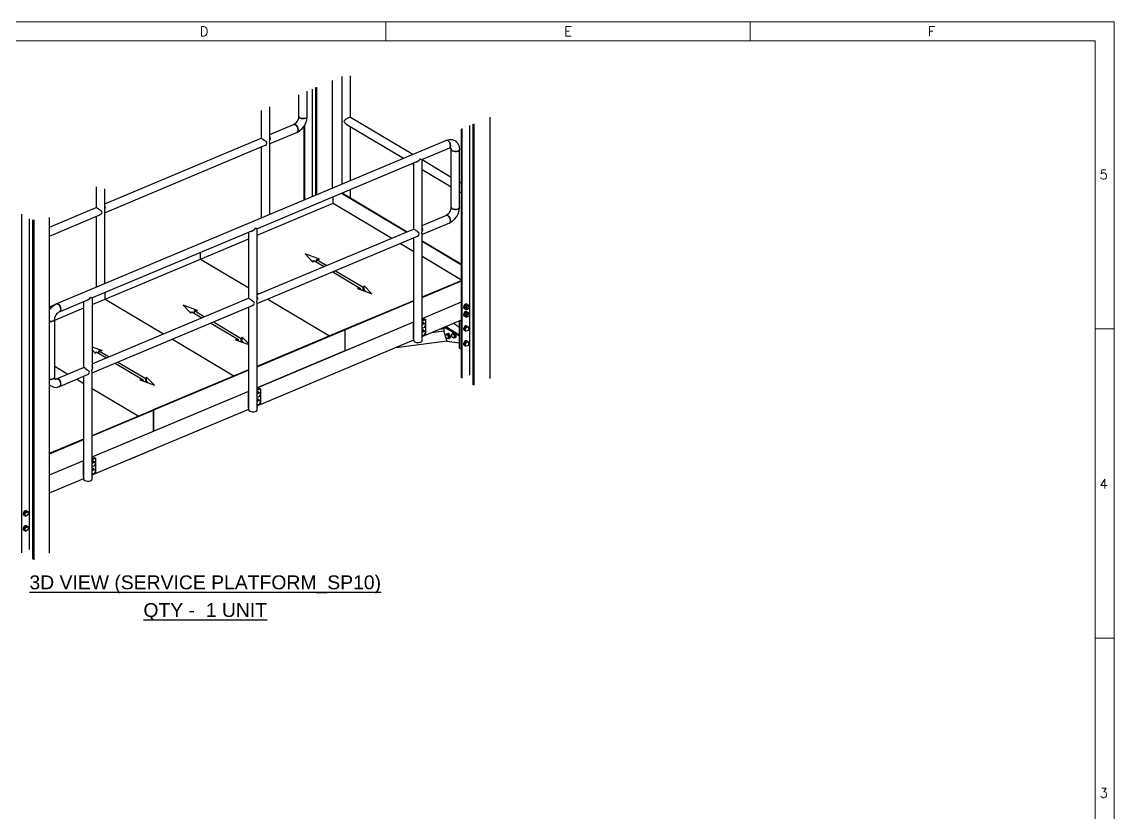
# Model space of a CAD drawing. Header units: millimetres. Extents: x 160193 to 172808, y 1972 to 10882.
# Drawn here: x 166501 to 172808, y 6315 to 10882 of the extents above; entities that cross this region are included whole.
import ezdxf

# ---------------------------------------------------------------- set-up
doc = ezdxf.new("R2010")
doc.units = ezdxf.units.MM
doc.header["$LTSCALE"] = 0.75
doc.linetypes.add('XKITLINE00', pattern=[0])
for name, color, linetype in [('CH_SUPPORT', 7, 'Continuous'), ('Text', 254, 'Continuous'), ('TITLE', 7, 'Continuous')]:
    doc.layers.add(name, color=color, linetype=linetype)
doc.styles.add('ARIAL', font='arial.ttf')
doc.styles.add('ROMANS', font='romans.shx', dxfattribs={"width": 0.8})

msp = doc.modelspace()

# ---------------------------------------------------------------- linework, layer by layer
at = {"layer": 'CH_SUPPORT', "linetype": 'Continuous'}
for p, q in [((168295.7, 9923.3), (168295.7, 10543)), ((168350.1, 9946.1), (168350.1, 10565.8)), ((168398.2, 10332.5), (168398.2, 10570.5)), ((168149.1, 10334.2), (168149.1, 10481.5)), ((168179.7, 9874.6), (168179.7, 10494.3)), ((168198.7, 9882.6), (168198.7, 10502.3)), ((168203.8, 9884.7), (168203.8, 10504.4)), ((168101, 10336.3), (168101, 10461.3)), ((167884.8, 10209.9), (167884.8, 10370.6)), ((167932.9, 10198), (167932.9, 10390.8)), ((167932.9, 10231.2), (168070.4, 10288.9)), ((168070.4, 10288.9), (168078.3, 10293.4)), ((168070.4, 10288.9), (168075.5, 10290.4)), ((168075.5, 10290.4), (168070.4, 10288.9)), ((168075.5, 10290.4), (168081.4, 10288.5)), ((168081.4, 10288.5), (168075.5, 10290.4)), ((168078.3, 10293.4), (168085.7, 10299.9)), ((168081.4, 10288.5), (168087.3, 10283.3)), ((168087.3, 10283.3), (168081.4, 10288.5)), ((168085.7, 10299.9), (168092, 10308.1)), ((168087.3, 10283.3), (168092.4, 10275.8)), ((168092.4, 10275.8), (168087.3, 10283.3)), ((168092, 10308.1), (168096.9, 10317.3)), ((168096.9, 10317.3), (168100, 10326.9)), ((168100, 10326.9), (168101, 10336.3)), ((168102, 10331.6), (168101, 10336.3)), ((168101, 10336.3), (168102, 10331.6)), ((168106.6, 10327.5), (168102, 10331.6)), ((168102, 10331.6), (168106.6, 10327.5)), ((168113.9, 10324.5), (168106.6, 10327.5)), ((168106.6, 10327.5), (168113.9, 10324.5)), ((168123, 10323.2), (168113.9, 10324.5)), ((168113.9, 10324.5), (168123, 10323.2)), ((168120.7, 10266.7), (168132.5, 10281.8)), ((168132.3, 10323.7), (168123, 10323.2)), ((168123, 10323.2), (168132.3, 10323.7)), ((168140.6, 10326), (168132.3, 10323.7)), ((168132.3, 10323.7), (168140.6, 10326)), ((168132.5, 10281.8), (168141.5, 10298.9)), ((168135.7, 9856.2), (168135.7, 10287.9)), ((168146.5, 10329.6), (168140.6, 10326)), ((168140.6, 10326), (168146.5, 10329.6)), ((168141.5, 10298.9), (168147.2, 10316.8)), ((168149.1, 10334.2), (168146.5, 10329.6)), ((168146.5, 10329.6), (168149.1, 10334.2)), ((168147.2, 10316.8), (168149.1, 10334.2)), ((168362.1, 10308.1), (168365.3, 10315.6)), ((168365.3, 10299.6), (168362.1, 10308.1)), ((168365.3, 10315.6), (168371.9, 10319.6)), ((168365.3, 10299.6), (168371.9, 10293.7)), ((168371.9, 10319.6), (168373.6, 10321.5)), ((168371.9, 10293.7), (168373.6, 10291.9)), ((168373.6, 10321.5), (168382, 10326.1)), ((168373.6, 10291.9), (168704.4, 10094.8)), ((168382, 10326.1), (168382.7, 10326.7)), ((168391, 10330.6), (168382.7, 10326.7)), ((168396.9, 10332.7), (168391, 10330.6)), ((168396.9, 10332.7), (168397.3, 10332.5)), ((168397.3, 10332.5), (168399.7, 10332.5)), ((168399.7, 10332.5), (168759.7, 10118)), ((169088.6, 8843.2), (169088.6, 10284)), ((169107.6, 8787.2), (169107.6, 10292)), ((169112.7, 8784.1), (169112.7, 10294.1)), ((169204.6, 8822.7), (169204.6, 10332.7)), ((167933.4, 10218.8), (167932.9, 10219.4)), ((167933.4, 10218.8), (167933.8, 10218)), ((167933.8, 10218), (167934.7, 10209.7)), ((167934.7, 10180.1), (168092.4, 10246.2)), ((168092.4, 10275.8), (168095.7, 10267)), ((168095.7, 10267), (168092.4, 10275.8)), ((168092.4, 10246.2), (168107.1, 10254.6)), ((168095.7, 10251), (168092.4, 10246.2)), ((168092.4, 10246.2), (168095.7, 10251)), ((168095.7, 10267), (168096.9, 10258.3)), ((168096.9, 10258.3), (168095.7, 10267)), ((168096.9, 10258.3), (168095.7, 10251)), ((168095.7, 10251), (168096.9, 10258.3)), ((168107.1, 10254.6), (168120.7, 10266.7)), ((168130.5, 9854), (168130.5, 10279.3)), ((168398.2, 9966.3), (168398.2, 10277.3)), ((169039.4, 8827.8), (169039.4, 10263.4)), ((169044.6, 8824.7), (169044.6, 10265.5)), ((166699.5, 9253.6), (168949.9, 10197.8)), ((166980.2, 9831.5), (167883, 10210.2)), ((167905, 10167.6), (166982.1, 9780.4)), ((167883, 10210.2), (167883.9, 10210.1)), ((167883.9, 10210.1), (167884.3, 10210.2)), ((167884.3, 10210.2), (167888.8, 10207.7)), ((167884.8, 9750.9), (167884.8, 10159.1)), ((167888.8, 10207.7), (167896.2, 10203.1)), ((167896.2, 10203.1), (167896.8, 10202.4)), ((167896.8, 10202.4), (167905, 10197.2)), ((167905, 10197.2), (167906.6, 10195.1)), ((167906.6, 10169.2), (167905, 10167.6)), ((167906.6, 10195.1), (167913.4, 10190.5)), ((167906.6, 10169.2), (167913.4, 10174.5)), ((167916.7, 10182.7), (167913.4, 10190.5)), ((167913.4, 10174.5), (167916.7, 10182.7)), ((167932.1, 10189.1), (167933, 10198.7)), ((167933, 10182.7), (167932.1, 10189.1)), ((167932.9, 10216.5), (167933.8, 10214.7)), ((167932.9, 9771.1), (167932.9, 10183.2)), ((167932.9, 10180.4), (167933.4, 10180.1)), ((167934.9, 10207), (167933, 10198.7)), ((167934.9, 10181.1), (167933, 10182.7)), ((167933.4, 10180.1), (167933.8, 10180.2)), ((167933.8, 10214.7), (167934.4, 10209)), ((167933.8, 10180.2), (167934.7, 10180.1)), ((167934.7, 10205.9), (167934.4, 10209)), ((167934.7, 10209.7), (167934.9, 10207)), ((167934.7, 10180.1), (167934.9, 10181.1)), ((168811.3, 10087.7), (168971.9, 10155.1)), ((168949.9, 10197.8), (168955, 10199.3)), ((168955, 10199.3), (168949.9, 10197.8)), ((168955, 10199.3), (168970.7, 10203.6)), ((168955, 10199.3), (168960.9, 10197.4)), ((168960.9, 10197.4), (168955, 10199.3)), ((168960.9, 10197.4), (168966.9, 10192.2)), ((168966.9, 10192.2), (168960.9, 10197.4)), ((168966.9, 10192.2), (168971.9, 10184.7)), ((168971.9, 10184.7), (168966.9, 10192.2)), ((168970.7, 10203.6), (168985.4, 10202.9)), ((168970.8, 10154.7), (168973.7, 10155.5)), ((168971.9, 10184.7), (168975.3, 10175.9)), ((168975.3, 10175.9), (168971.9, 10184.7)), ((168975.3, 10159.9), (168971.9, 10155.1)), ((168971.9, 10155.1), (168975.3, 10159.9)), ((168973.7, 10155.5), (168980.1, 10155.1)), ((168975.3, 10175.9), (168976.4, 10167.2)), ((168976.4, 10167.2), (168975.3, 10175.9)), ((168976.4, 10167.2), (168975.3, 10159.9)), ((168975.3, 10159.9), (168976.4, 10167.2)), ((168977.4, 10155.3), (168978.7, 10154.7)), ((168980.6, 10149.2), (168978.2, 10154.9)), ((168985.4, 10202.9), (168992, 10201)), ((168992, 10201), (169004.9, 10195.2)), ((169004.9, 10195.2), (169009.8, 10190.1)), ((169009.8, 10190.1), (169019.5, 10180)), ((169025.5, 10166), (169019.5, 10180)), ((169025.5, 10166), (169026.7, 10160.2)), ((169026.7, 10160.2), (169028.6, 10144.4)), ((168979.7, 10153.6), (168979.6, 10153.7)), ((168979.8, 10153.5), (168979.8, 10153.6)), ((168980.5, 10146.5), (168980, 10150.6)), ((168980.5, 10146.5), (168981.6, 10141.8)), ((168981.6, 10141.8), (168980.5, 10146.5)), ((168980.5, 9812.2), (168980.5, 10146.5)), ((168981.6, 10141.8), (168986.1, 10137.7)), ((168986.1, 10137.7), (168981.6, 10141.8)), ((168986.1, 10137.7), (168993.4, 10134.7)), ((168993.4, 10134.7), (168986.1, 10137.7)), ((168993.4, 10134.7), (169002.5, 10133.4)), ((169002.5, 10133.4), (168993.4, 10134.7)), ((169002.5, 10133.4), (169011.8, 10133.9)), ((169011.8, 10133.9), (169002.5, 10133.4)), ((169011.8, 10133.9), (169020.1, 10136.2)), ((169020.1, 10136.2), (169011.8, 10133.9)), ((169020.1, 10136.2), (169026, 10139.8)), ((169026, 10139.8), (169020.1, 10136.2)), ((169026, 10139.8), (169028.6, 10144.4)), ((169028.6, 10144.4), (169026, 10139.8)), ((169028.6, 9810.1), (169028.6, 10144.4)), ((167858.6, 9688), (168790.6, 10079)), ((168755.5, 10064.3), (168764.3, 10059.1)), ((168764.3, 9685.8), (168764.3, 10068.1)), ((168776.8, 10073.3), (168777.3, 10073.2)), ((168777.3, 10073.2), (168777.7, 10073.2)), ((168777.7, 10073.2), (168786.3, 10076.2)), ((168779.8, 10074.5), (168780.9, 10074.5)), ((168780.9, 10074.5), (168786.6, 10076.6)), ((168786.3, 10076.2), (168787.6, 10076.7)), ((168786.6, 10076.6), (168788.1, 10077.1)), ((168787.6, 10076.7), (168795.7, 10083)), ((168795.7, 10083), (168799.8, 10085.4)), ((168799.8, 10085.4), (168803.9, 10090.5)), ((168806.9, 10088.3), (168803.9, 10090.5)), ((168809.8, 10089), (168806.9, 10088.3)), ((168809.8, 10089), (168812.1, 10087)), ((168811.8, 10087.3), (168812.5, 10087.2)), ((168812.1, 10087), (168812.5, 10087.2)), ((168812.5, 9673.9), (168812.5, 10087.2)), ((168812.5, 10086.6), (168980.5, 9986.4)), ((168812.5, 10030.4), (168980.5, 9930.3)), ((166932.1, 9810.2), (166932.1, 9928.9)), ((166980.2, 9798.3), (166980.2, 9917.9)), ((168398.2, 9865.9), (168398.2, 9914.4)), ((169028.6, 9957.7), (169039.4, 9951.3)), ((168298.9, 9834.5), (168298.9, 9872.8)), ((168346.6, 9892.8), (168721.9, 9669.1)), ((168350.4, 9894.4), (168725.8, 9670.7)), ((169028.6, 9901.6), (169039.4, 9895.2)), ((166661.4, 9697.7), (166930.3, 9810.5)), ((166930.3, 9810.5), (166931.2, 9810.4)), ((166931.2, 9810.4), (166931.6, 9810.5)), ((166931.6, 9810.5), (166936.2, 9808)), ((166936.2, 9808), (166943.5, 9803.4)), ((166943.5, 9803.4), (166944.1, 9802.7)), ((166944.1, 9802.7), (166952.3, 9797.5)), ((166952.3, 9797.5), (166953.9, 9795.4)), ((166953.9, 9795.4), (166960.7, 9790.8)), ((166964, 9783), (166960.7, 9790.8)), ((166960.7, 9774.8), (166964, 9783)), ((166979.4, 9789.4), (166980.3, 9799)), ((166980.3, 9783), (166979.4, 9789.4)), ((166980.8, 9819.1), (166980.2, 9819.7)), ((166980.2, 9816.8), (166981.1, 9815)), ((166980.2, 9371.4), (166980.2, 9783.5)), ((166980.2, 9780.7), (166980.8, 9780.4)), ((166980.3, 9799), (166982.2, 9807.3)), ((166982.2, 9781.4), (166980.3, 9783)), ((166981.1, 9818.3), (166980.8, 9819.1)), ((166980.8, 9780.4), (166981.1, 9780.5)), ((166982.1, 9810), (166981.1, 9818.3)), ((166981.1, 9815), (166981.8, 9809.3)), ((166981.1, 9780.5), (166982.1, 9780.4)), ((166981.8, 9809.3), (166982, 9806.2)), ((166982.2, 9807.3), (166982.1, 9810)), ((166982.1, 9780.4), (166982.2, 9781.4)), ((167859.8, 9650.3), (168298.9, 9834.5)), ((168298.9, 9834.5), (168636.6, 9633.3)), ((168965.2, 9775.8), (168971.6, 9784)), ((168971.6, 9784), (168976.4, 9793.2)), ((168976.4, 9793.2), (168979.5, 9802.8)), ((168979.5, 9802.8), (168980.5, 9812.2)), ((168981.6, 9807.5), (168980.5, 9812.2)), ((168980.5, 9812.2), (168981.6, 9807.5)), ((168986.1, 9803.4), (168981.6, 9807.5)), ((168981.6, 9807.5), (168986.1, 9803.4)), ((168993.4, 9800.4), (168986.1, 9803.4)), ((168986.1, 9803.4), (168993.4, 9800.4)), ((169002.5, 9799.1), (168993.4, 9800.4)), ((168993.4, 9800.4), (169002.5, 9799.1)), ((169011.8, 9799.6), (169002.5, 9799.1)), ((169002.5, 9799.1), (169011.8, 9799.6)), ((169020.1, 9801.9), (169011.8, 9799.6)), ((169011.8, 9799.6), (169020.1, 9801.9)), ((169026, 9805.6), (169020.1, 9801.9)), ((169020.1, 9801.9), (169026, 9805.6)), ((169021, 9774.8), (169026.7, 9792.7)), ((169028.6, 9810.1), (169026, 9805.6)), ((169026, 9805.6), (169028.6, 9810.1)), ((169026.7, 9792.7), (169028.6, 9810.1)), ((166501.3, 7817.7), (166501.3, 9771.3)), ((166545.4, 7836.1), (166545.4, 9745.1)), ((166564.3, 7780.1), (166564.3, 9739.6)), ((166569.4, 9738.5), (166569.4, 7777.1)), ((166661.4, 9645.8), (166952.3, 9767.9)), ((166661.4, 7815.6), (166661.4, 9751.8)), ((166932.1, 9351.2), (166932.1, 9759.4)), ((166952.3, 9767.9), (166953.9, 9769.5)), ((166953.9, 9769.5), (166960.7, 9774.8)), ((168812.5, 9707.1), (168949.9, 9764.8)), ((168814.3, 9656), (168971.9, 9722.1)), ((168949.9, 9764.8), (168957.9, 9769.3)), ((168949.9, 9764.8), (168955, 9766.3)), ((168955, 9766.3), (168949.9, 9764.8)), ((168955, 9766.3), (168960.9, 9764.4)), ((168960.9, 9764.4), (168955, 9766.3)), ((168957.9, 9769.3), (168965.2, 9775.8)), ((168960.9, 9764.4), (168966.9, 9759.2)), ((168966.9, 9759.2), (168960.9, 9764.4)), ((168966.9, 9759.2), (168971.9, 9751.7)), ((168971.9, 9751.7), (168966.9, 9759.2)), ((168971.9, 9751.7), (168975.3, 9742.9)), ((168975.3, 9742.9), (168971.9, 9751.7)), ((168971.9, 9722.1), (168986.6, 9730.5)), ((168975.3, 9726.9), (168971.9, 9722.1)), ((168971.9, 9722.1), (168975.3, 9726.9)), ((168975.3, 9742.9), (168976.4, 9734.2)), ((168976.4, 9734.2), (168975.3, 9742.9)), ((168976.4, 9734.2), (168975.3, 9726.9)), ((168975.3, 9726.9), (168976.4, 9734.2)), ((168986.6, 9730.5), (169000.3, 9742.6)), ((169000.3, 9742.6), (169012, 9757.7)), ((169012, 9757.7), (169021, 9774.8)), ((166905.9, 9288.3), (167837.9, 9679.3)), ((167811.7, 9286.1), (167811.7, 9668.4)), ((167824.1, 9673.6), (167824.6, 9673.5)), ((167824.6, 9673.5), (167825, 9673.5)), ((167825, 9673.5), (167833.6, 9676.5)), ((167827.1, 9674.8), (167828.3, 9674.8)), ((167828.3, 9674.8), (167833.9, 9676.9)), ((167833.6, 9676.5), (167834.9, 9677)), ((167833.9, 9676.9), (167835.4, 9677.4)), ((167834.9, 9677), (167843, 9683.3)), ((167843, 9683.3), (167847.1, 9685.7)), ((167847.1, 9685.7), (167851.2, 9690.8)), ((167854.2, 9688.6), (167851.2, 9690.8)), ((167857.1, 9689.3), (167854.2, 9688.6)), ((167857.1, 9689.3), (167859.4, 9687.3)), ((167859.1, 9687.6), (167859.8, 9687.5)), ((167859.4, 9687.3), (167859.8, 9687.5)), ((167859.8, 9274.2), (167859.8, 9687.5)), ((167859.8, 9307.4), (168762.5, 9686.2)), ((168762.5, 9686.2), (168763.5, 9686)), ((168763.5, 9686), (168763.8, 9686.1)), ((168763.8, 9686.1), (168768.4, 9683.6)), ((168768.4, 9683.6), (168775.7, 9679)), ((168775.7, 9679), (168776.3, 9678.4)), ((168776.3, 9678.4), (168784.5, 9673.1)), ((168784.5, 9673.1), (168786.1, 9671)), ((168786.1, 9671), (168793, 9666.4)), ((168786.1, 9645.1), (168793, 9650.4)), ((168796.3, 9658.6), (168793, 9666.4)), ((168793, 9650.4), (168796.3, 9658.6)), ((168811.6, 9665), (168812.5, 9674.6)), ((168812.5, 9658.6), (168811.6, 9665)), ((168813, 9694.7), (168812.5, 9695.3)), ((168812.5, 9692.5), (168813.3, 9690.6)), ((168814.5, 9682.9), (168812.5, 9674.6)), ((168812.5, 9041.4), (168812.5, 9659.1)), ((168814.5, 9657), (168812.5, 9658.6)), ((168812.5, 9656.3), (168813, 9656)), ((168813, 9694.7), (168813.3, 9693.9)), ((168813, 9656), (168813.3, 9656.1)), ((168813.3, 9693.9), (168814.3, 9685.6)), ((168813.3, 9690.6), (168814, 9685)), ((168813.3, 9656.1), (168814.3, 9656)), ((168814.2, 9681.8), (168814, 9685)), ((168814.3, 9685.6), (168814.5, 9682.9)), ((168814.3, 9656), (168814.5, 9657)), ((167532.9, 9513.2), (167811.7, 9630.1)), ((168784.5, 9643.5), (167861.6, 9256.3)), ((168687.7, 9602.9), (168764.3, 9557.2)), ((168764.3, 9043.5), (168764.3, 9635)), ((168786.1, 9645.1), (168784.5, 9643.5)), ((168812.5, 9619), (169039.4, 9483.8)), ((168812.5, 9615.2), (169039.4, 9479.9)), ((167532.9, 9513.2), (167532.9, 9551.4)), ((167532.9, 9513.2), (167532.9, 9551.4)), ((168220.5, 9511.8), (168137, 9542.1)), ((168137, 9542.1), (168182.2, 9495.8)), ((168812.5, 9528.6), (169039.4, 9393.3)), ((166981.3, 9281.8), (167532.9, 9513.2)), ((167532.9, 9513.2), (167811.7, 9347.1)), ((167532.9, 9513.2), (167811.7, 9347.1)), ((168172.9, 9505.3), (168185.1, 9500.8)), ((168182.2, 9495.8), (168187.2, 9504.4)), ((168187.2, 9504.4), (168246, 9469.4)), ((168202.6, 9510.8), (168220.5, 9511.8)), ((168202.6, 9495.3), (168202.6, 9510.8)), ((168202.6, 9510.8), (168261.3, 9475.8)), ((168297, 9439), (168457.2, 9343.5)), ((168312.4, 9445.4), (168472.5, 9350)), ((168457.2, 9343.5), (168439.3, 9342.5)), ((168439.3, 9342.5), (168522.7, 9312.3)), ((168457.2, 9336), (168457.2, 9343.5)), ((168477.6, 9358.6), (168472.5, 9350)), ((168472.5, 9330.5), (168472.5, 9350)), ((168477.6, 9334.8), (168477.6, 9358.6)), ((168522.7, 9312.3), (168477.6, 9358.6)), ((168812.5, 9294.6), (169039.4, 9389.8)), ((168812.5, 9291.3), (169039.4, 9386.6)), ((166721.5, 9211), (166885.2, 9279.6)), ((166871.4, 9273.9), (166871.9, 9273.8)), ((166871.9, 9273.8), (166872.3, 9273.8)), ((166872.3, 9273.8), (166880.9, 9276.8)), ((166874.4, 9275.1), (166875.6, 9275.1)), ((166875.6, 9275.1), (166881.2, 9277.2)), ((166880.9, 9276.8), (166882.2, 9277.3)), ((166881.2, 9277.2), (166882.7, 9277.7)), ((166882.2, 9277.3), (166890.3, 9283.6)), ((166890.3, 9283.6), (166894.4, 9286)), ((166894.4, 9286), (166898.5, 9291.1)), ((166901.5, 9288.9), (166898.5, 9291.1)), ((166904.4, 9289.6), (166901.5, 9288.9)), ((166904.4, 9289.6), (166906.7, 9287.6)), ((166906.4, 9287.9), (166907.1, 9287.8)), ((166906.7, 9287.6), (166907.1, 9287.8)), ((166907.1, 9287.8), (166907.1, 8874.5)), ((166907.1, 8907.7), (167809.8, 9286.5)), ((166907.1, 9250.6), (166981.4, 9281.8)), ((166981.3, 9281.8), (166981.3, 9320)), ((166981.3, 9281.8), (166981.3, 9320)), ((166981.3, 9281.8), (167319, 9080.5)), ((166981.4, 9281.8), (167319, 9080.5)), ((167809.8, 9286.5), (167810.8, 9286.3)), ((167810.8, 9286.3), (167811.1, 9286.4)), ((167811.1, 9286.4), (167815.7, 9283.9)), ((167815.7, 9283.9), (167823, 9279.3)), ((167823, 9279.3), (167823.6, 9278.6)), ((167823.6, 9278.6), (167831.8, 9273.4)), ((167831.8, 9273.4), (167833.4, 9271.3)), ((167858.9, 9265.3), (167859.8, 9274.9)), ((167859.8, 9318.4), (167870.6, 9311.9)), ((167859.8, 9318.4), (167870.6, 9311.9)), ((167860.3, 9295), (167859.8, 9295.6)), ((167859.8, 9292.8), (167860.7, 9290.9)), ((167859.8, 9274.9), (167861.8, 9283.2)), ((167860.7, 9294.2), (167860.3, 9295)), ((167861.6, 9285.9), (167860.7, 9294.2)), ((167860.7, 9290.9), (167861.3, 9285.3)), ((167861.3, 9285.3), (167861.5, 9282.1)), ((167861.8, 9283.2), (167861.6, 9285.9)), ((167921.7, 9281.5), (168276.8, 9069.9)), ((167921.7, 9281.5), (168276.8, 9069.9)), ((168362.1, 9105.7), (168764.3, 9274.4)), ((168474.6, 9329.7), (168477.6, 9334.8)), ((168477.6, 9334.8), (168486.8, 9325.3)), ((166661.4, 9237.4), (166697.9, 9252.7)), ((166661.4, 9234.1), (166682, 9242.8)), ((166661.4, 9220.5), (166671.2, 9233.1)), ((166671.2, 9233.1), (166684.8, 9245.3)), ((166684.8, 9245.3), (166699.5, 9253.6)), ((166690.9, 9159.9), (166859, 9230.4)), ((166704.6, 9255.2), (166699.5, 9253.6)), ((166699.5, 9253.6), (166704.6, 9255.2)), ((166710.5, 9253.2), (166704.6, 9255.2)), ((166704.6, 9255.2), (166710.5, 9253.2)), ((166716.4, 9248.1), (166710.5, 9253.2)), ((166710.5, 9253.2), (166716.4, 9248.1)), ((166713.6, 9206.5), (166721.5, 9211)), ((166721.5, 9240.5), (166716.4, 9248.1)), ((166716.4, 9248.1), (166721.5, 9240.5)), ((166724.9, 9231.8), (166721.5, 9240.5)), ((166721.5, 9240.5), (166724.9, 9231.8)), ((166721.5, 9211), (166724.9, 9215.8)), ((166724.9, 9215.8), (166721.5, 9211)), ((166726, 9223.1), (166724.9, 9231.8)), ((166724.9, 9231.8), (166726, 9223.1)), ((166724.9, 9215.8), (166726, 9223.1)), ((166726, 9223.1), (166724.9, 9215.8)), ((166859, 8886.4), (166859, 9268.6)), ((167831.8, 9243.8), (166908.9, 8856.6)), ((167515.7, 9216.1), (167432.3, 9246.4)), ((167432.3, 9246.4), (167477.4, 9200.1)), ((167468.1, 9209.6), (167480.4, 9205.1)), ((167477.4, 9200.1), (167482.5, 9208.7)), ((167482.5, 9208.7), (167541.2, 9173.7)), ((167497.8, 9215.2), (167515.7, 9216.1)), ((167497.8, 9199.6), (167497.8, 9215.2)), ((167497.8, 9215.2), (167556.5, 9180.2)), ((167811.7, 8643.8), (167811.7, 9235.3)), ((167833.4, 9245.4), (167831.8, 9243.8)), ((167833.4, 9271.3), (167840.3, 9266.7)), ((167833.4, 9245.4), (167840.3, 9250.7)), ((167843.6, 9258.9), (167840.3, 9266.7)), ((167840.3, 9250.7), (167843.6, 9258.9)), ((167859.8, 9258.9), (167858.9, 9265.3)), ((167859.8, 8641.7), (167859.8, 9259.4)), ((167861.8, 9257.3), (167859.8, 9258.9)), ((167859.8, 9256.6), (167860.3, 9256.3)), ((167860.3, 9256.3), (167860.7, 9256.4)), ((167860.7, 9256.4), (167861.6, 9256.3)), ((167861.6, 9256.3), (167861.8, 9257.3)), ((168365.3, 9103.7), (168764.3, 9271.2)), ((168812.5, 9170.1), (169039.4, 9265.3)), ((168812.5, 9170.1), (169039.4, 9265.3)), ((169053.8, 9242.3), (169052.2, 9235.2)), ((169052.2, 9235.2), (169053.8, 9229.3)), ((169058, 9248.8), (169053.8, 9242.3)), ((169053.8, 9229.3), (169058, 9226.3)), ((169054.2, 9234), (169055.7, 9241.2)), ((169055.7, 9228.2), (169054.2, 9234)), ((169060.3, 9247), (169055, 9234.4)), ((169063.4, 9229.4), (169055, 9234.4)), ((169055, 9234.4), (169060.3, 9226.2)), ((169055.7, 9241.2), (169059.9, 9247.7)), ((169059.9, 9225.2), (169055.7, 9228.2)), ((169063.7, 9253), (169058, 9248.8)), ((169058, 9226.3), (169059.9, 9225.2)), ((169063.7, 9209.7), (169058, 9205.5)), ((169059.9, 9247.7), (169065.7, 9251.8)), ((169061.7, 9225.4), (169059.9, 9225.2)), ((169071, 9251.5), (169060.3, 9247)), ((169068.7, 9242), (169060.3, 9247)), ((169060.3, 9226.2), (169068.7, 9221.2)), ((169063.4, 9229.4), (169068.7, 9242)), ((169063.4, 9229.4), (169068.7, 9221.2)), ((169069.5, 9253.7), (169063.7, 9253)), ((169069.5, 9210.4), (169063.7, 9209.7)), ((169065.7, 9251.8), (169071.4, 9252.5)), ((169065.7, 9208.5), (169071.4, 9209.2)), ((169079.3, 9246.5), (169068.7, 9242)), ((169068.7, 9221.2), (169076.4, 9224.5)), ((169069.5, 9253.7), (169071.4, 9252.5)), ((169069.5, 9210.4), (169071.4, 9209.2)), ((169070.9, 9226.6), (169074.8, 9224.3)), ((169071, 9251.5), (169079.3, 9246.5)), ((169071.4, 9252.5), (169075.6, 9249.5)), ((169071.4, 9209.2), (169075.6, 9206.2)), ((169071.7, 9229), (169072.6, 9232.8)), ((169072.6, 9225.9), (169071.7, 9229)), ((169072.6, 9232.8), (169074.8, 9236.3)), ((169074.8, 9224.3), (169072.6, 9225.9)), ((169074.8, 9236.3), (169077.9, 9238.5)), ((169077.9, 9224.6), (169074.8, 9224.3)), ((169075.6, 9249.5), (169075.9, 9248.5)), ((169077.1, 9241.1), (169080.9, 9238.9)), ((169077.9, 9238.5), (169080.9, 9238.9)), ((169080.9, 9226.9), (169077.9, 9224.6)), ((169084.6, 9238.3), (169079.3, 9246.5)), ((169080.9, 9238.9), (169083.2, 9237.3)), ((169083.2, 9230.3), (169080.9, 9226.9)), ((169083.2, 9237.3), (169084, 9234.1)), ((169084, 9234.1), (169083.2, 9230.3)), ((169083.6, 9235.8), (169084.6, 9238.3)), ((166661.4, 9153.1), (166664.7, 9152.6)), ((166664.7, 9152.6), (166661.4, 9153.1)), ((166664.7, 9152.6), (166674.1, 9153.1)), ((166674.1, 9153.1), (166664.7, 9152.6)), ((166674.1, 9153.1), (166682.4, 9155.4)), ((166682.4, 9155.4), (166674.1, 9153.1)), ((166682.4, 9155.4), (166688.3, 9159)), ((166688.3, 9159), (166682.4, 9155.4)), ((166688.3, 9159), (166690.9, 9163.6)), ((166690.9, 9163.6), (166688.3, 9159)), ((166690.9, 9163.6), (166691.9, 9173)), ((166690.9, 8829.3), (166690.9, 9163.6)), ((166691.9, 9173), (166695, 9182.6)), ((166695, 9182.6), (166699.9, 9191.8)), ((166699.9, 9191.8), (166706.2, 9199.9)), ((166706.2, 9199.9), (166713.6, 9206.5)), ((167607.6, 9149.7), (167767.8, 9054.3)), ((167859.8, 8770.4), (168764.3, 9149.9)), ((168365.3, 8982.5), (168764.3, 9149.9)), ((168812.5, 9161.4), (168825.8, 9167.1)), ((168812.5, 9154.9), (168832.3, 9163.2)), ((168812.5, 9066.2), (169039.4, 9161.4)), ((168813.1, 9146.5), (168812.5, 9146.1)), ((168818.8, 9147.2), (168813.1, 9146.5)), ((168815, 9145.4), (168820.8, 9146)), ((168818.8, 9147.2), (168820.8, 9146)), ((168820.8, 9146), (168825, 9143.1)), ((168825.8, 9167.1), (168832.3, 9163.2)), ((168832.3, 9163.2), (168832.3, 9076.6)), ((169029.2, 8999.1), (169029.2, 9157.1)), ((169035.6, 9159.8), (169039.4, 9161.4)), ((169035.6, 9159.8), (169035.6, 8995.3)), ((169053.8, 9199), (169052.2, 9191.9)), ((169052.2, 9191.9), (169053.8, 9186)), ((169058, 9205.5), (169053.8, 9199)), ((169053.8, 9186), (169058, 9183)), ((169054.2, 9190.7), (169055.7, 9197.9)), ((169055.7, 9184.9), (169054.2, 9190.7)), ((169060.3, 9203.7), (169055, 9191.1)), ((169063.4, 9186.1), (169055, 9191.1)), ((169055, 9191.1), (169060.3, 9182.9)), ((169055.7, 9197.9), (169059.9, 9204.4)), ((169059.9, 9181.9), (169055.7, 9184.9)), ((169058, 9183), (169059.9, 9181.9)), ((169059.9, 9204.4), (169065.7, 9208.5)), ((169061.7, 9182.1), (169059.9, 9181.9)), ((169071, 9208.2), (169060.3, 9203.7)), ((169068.7, 9198.7), (169060.3, 9203.7)), ((169060.3, 9182.9), (169068.7, 9177.9)), ((169063.4, 9186.1), (169068.7, 9198.7)), ((169063.4, 9186.1), (169068.7, 9177.9)), ((169079.3, 9203.2), (169068.7, 9198.7)), ((169068.7, 9177.9), (169076.4, 9181.2)), ((169070.9, 9183.3), (169074.8, 9181)), ((169071, 9208.2), (169079.3, 9203.2)), ((169071.7, 9185.7), (169072.6, 9189.5)), ((169072.6, 9182.6), (169071.7, 9185.7)), ((169072.6, 9189.5), (169074.8, 9193)), ((169074.8, 9181), (169072.6, 9182.6)), ((169074.8, 9193), (169077.9, 9195.2)), ((169077.9, 9181.3), (169074.8, 9181)), ((169075.6, 9206.2), (169075.9, 9205.2)), ((169077.1, 9197.8), (169080.9, 9195.5)), ((169077.9, 9195.2), (169080.9, 9195.5)), ((169080.9, 9183.5), (169077.9, 9181.3)), ((169084.6, 9195), (169079.3, 9203.2)), ((169080.9, 9195.5), (169083.2, 9194)), ((169083.2, 9187), (169080.9, 9183.5)), ((169083.2, 9194), (169084, 9190.8)), ((169084, 9190.8), (169083.2, 9187)), ((169083.6, 9192.5), (169084.6, 9195)), ((167592.3, 9143.3), (167752.4, 9047.9)), ((167859.8, 8894.9), (168362.1, 9105.7)), ((167859.8, 8891.6), (168365.3, 9103.7)), ((168362.1, 9105.7), (168365.3, 9103.7)), ((168362.1, 9105.7), (168365.3, 9103.7)), ((168365.3, 9103.7), (168365.3, 8982.5)), ((168365.3, 9103.7), (168365.3, 8982.5)), ((168760.7, 9139.7), (168764.3, 9141.3)), ((168760.7, 9139.7), (168760.7, 9053.1)), ((168760.7, 9139.7), (168764.3, 9137.6)), ((168812.5, 9143.5), (168815, 9145.4)), ((168812.5, 9141.6), (168815, 9144.4)), ((168812.5, 9130.9), (168821.5, 9140.6)), ((168812.5, 9118.7), (168821.5, 9116.6)), ((168813.1, 9103.2), (168812.5, 9102.8)), ((168812.5, 9100.2), (168815, 9102.1)), ((168812.5, 9098.3), (168815, 9101.1)), ((168812.5, 9087.6), (168821.5, 9097.3)), ((168818.8, 9103.9), (168813.1, 9103.2)), ((168815, 9144.4), (168824.2, 9142.2)), ((168815, 9144.4), (168821.5, 9140.6)), ((168815, 9102.1), (168820.8, 9102.7)), ((168815, 9101.1), (168824.2, 9098.9)), ((168815, 9101.1), (168821.5, 9097.3)), ((168818.8, 9103.9), (168820.8, 9102.7)), ((168820.8, 9102.7), (168825, 9099.8)), ((168821.5, 9140.6), (168830.6, 9138.4)), ((168830.6, 9126.4), (168821.5, 9116.6)), ((168821.5, 9097.3), (168830.6, 9095.1)), ((168830.6, 9083.1), (168821.5, 9073.3)), ((168824.2, 9142.2), (168830.6, 9138.4)), ((168824.2, 9098.9), (168830.6, 9095.1)), ((168825, 9143.1), (168825.4, 9141.6)), ((168825, 9099.8), (168825.4, 9098.3)), ((168830.6, 9138.4), (168830.6, 9126.4)), ((168830.6, 9095.1), (168830.6, 9083.1)), ((168865.9, 9088.6), (168937.1, 9097.9)), ((168911.9, 9107.9), (168937.1, 9111.2)), ((168937.1, 9118.5), (168937.1, 9095.7)), ((168937.1, 9095.7), (168955.4, 9039)), ((168942.2, 9120.6), (169029.2, 9068.8)), ((168949, 9123.5), (169029.2, 9075.7)), ((168955.6, 9080.7), (168959.2, 9083.2)), ((168959.2, 9083.2), (168961.5, 9084.1)), ((168959.2, 9083.2), (168964, 9081.8)), ((168966.3, 9082.8), (168961.5, 9084.1)), ((168971.1, 9078), (168966.3, 9082.8)), ((168981.2, 9075.9), (168985.8, 9083.3)), ((168993.5, 9086.5), (168985.8, 9083.3)), ((168985.8, 9083.3), (168994.7, 9077.6)), ((168989.4, 9084.8), (168989.5, 9085.1)), ((168989.5, 9085.1), (168993.1, 9087.6)), ((168993.1, 9142), (169029.2, 9120.5)), ((168993.1, 9087.6), (168995.4, 9088.5)), ((168993.1, 9087.6), (168998, 9086.2)), ((169002.4, 9080.8), (168993.5, 9086.5)), ((168995.4, 9088.5), (168996.5, 9088.2)), ((168998, 9086.2), (169002.8, 9081.5)), ((169005.1, 9082.4), (169003.3, 9084.2)), ((169053.8, 9116.7), (169052.2, 9109.6)), ((169052.2, 9109.6), (169053.8, 9103.7)), ((169058, 9123.3), (169053.8, 9116.7)), ((169053.8, 9103.7), (169058, 9100.8)), ((169054.2, 9108.4), (169055.7, 9115.6)), ((169055.7, 9102.6), (169054.2, 9108.4)), ((169060.3, 9121.4), (169055, 9108.8)), ((169055, 9108.8), (169060.3, 9100.7)), ((169055, 9108.8), (169061.5, 9105)), ((169055.7, 9115.6), (169059.9, 9122.1)), ((169059.9, 9099.6), (169055.7, 9102.6)), ((169063.7, 9127.4), (169058, 9123.3)), ((169058, 9100.8), (169059.9, 9099.6)), ((169059.9, 9122.1), (169065.7, 9126.3)), ((169061.7, 9099.8), (169059.9, 9099.6)), ((169071, 9125.9), (169060.3, 9121.4)), ((169060.3, 9121.4), (169066.8, 9117.6)), ((169060.3, 9100.7), (169066.8, 9096.8)), ((169061.5, 9105), (169066.8, 9117.6)), ((169066.8, 9096.8), (169061.5, 9105)), ((169069.5, 9128.1), (169063.7, 9127.4)), ((169065.7, 9126.3), (169071.4, 9126.9)), ((169066.8, 9117.6), (169077.4, 9122.1)), ((169077.4, 9101.3), (169066.8, 9096.8)), ((169069.5, 9128.1), (169071.4, 9126.9)), ((169071, 9125.9), (169077.4, 9122.1)), ((169071.4, 9126.9), (169075.6, 9123.9)), ((169075.6, 9123.9), (169075.9, 9123)), ((169077.4, 9122.1), (169082.7, 9113.9)), ((169082.7, 9113.9), (169077.4, 9101.3)), ((167370.1, 9050.1), (167725.3, 8838.5)), ((167370.1, 9050.1), (167725.3, 8838.5)), ((167752.4, 9047.9), (167734.5, 9046.9)), ((167734.5, 9046.9), (167811.7, 9018.9)), ((167752.4, 9040.4), (167752.4, 9047.9)), ((167772.8, 9062.9), (167767.8, 9054.3)), ((167767.8, 9034.8), (167767.8, 9054.3)), ((167769.9, 9034), (167772.8, 9039.1)), ((167772.8, 9039.1), (167772.8, 9062.9)), ((167811.7, 9023.1), (167772.8, 9062.9)), ((167772.8, 9039.1), (167782.1, 9029.6)), ((167859.8, 8666.5), (168764.3, 9046)), ((168661.7, 9002.9), (168954.7, 9041.2)), ((168760.7, 9053.1), (168764.3, 9051)), ((168764.3, 9043.5), (168765.4, 9038.8)), ((168765.4, 9038.8), (168769.9, 9034.7)), ((168769.9, 9034.7), (168777.3, 9031.8)), ((168777.3, 9031.8), (168786.3, 9030.4)), ((168786.3, 9030.4), (168795.7, 9030.9)), ((168795.7, 9030.9), (168803.9, 9033.2)), ((168803.9, 9033.2), (168809.8, 9036.9)), ((168809.8, 9036.9), (168812.5, 9041.4)), ((168832.3, 9076.6), (168812.5, 9068.3)), ((168812.5, 9075.4), (168821.5, 9073.3)), ((168947.2, 9071.4), (168951.9, 9078.9)), ((168951.4, 9058.3), (168947.2, 9071.4)), ((168960.3, 9052.7), (168951.4, 9058.3)), ((168959.5, 9082.1), (168951.9, 9078.9)), ((168951.9, 9078.9), (168960.8, 9073.2)), ((168955.4, 9039), (169029.2, 9029.5)), ((168955.5, 9080.4), (168955.6, 9080.7)), ((168968.4, 9076.4), (168959.5, 9082.1)), ((168965, 9060.1), (168960.3, 9052.7)), ((168968, 9055.9), (168960.3, 9052.7)), ((168968.4, 9076.4), (168960.8, 9073.2)), ((168960.8, 9073.2), (168965, 9060.1)), ((168964, 9081.8), (168968.8, 9077)), ((168972.7, 9063.3), (168965, 9060.1)), ((168966.6, 9055.3), (168968.3, 9054.8)), ((168968, 9055.9), (168972.7, 9063.3)), ((168972, 9057.3), (168968.3, 9054.8)), ((168968.3, 9054.8), (168970.6, 9055.8)), ((168972.7, 9063.3), (168968.4, 9076.4)), ((168968.8, 9077), (168972.3, 9070.1)), ((168970.6, 9055.8), (168974.3, 9058.2)), ((168974.6, 9071.1), (168971.1, 9078)), ((168973.4, 9062.9), (168972, 9057.3)), ((168972.3, 9070.1), (168973.4, 9062.9)), ((168974.3, 9058.2), (168975.7, 9063.8)), ((168975.7, 9063.8), (168974.6, 9071.1)), ((168985.4, 9062.8), (168981.2, 9075.9)), ((168994.3, 9057.1), (168985.4, 9062.8)), ((168999, 9064.6), (168994.3, 9057.1)), ((169001.9, 9060.3), (168994.3, 9057.1)), ((169002.4, 9080.8), (168994.7, 9077.6)), ((168994.7, 9077.6), (168999, 9064.6)), ((169006.6, 9067.8), (168999, 9064.6)), ((169000.5, 9059.7), (169002.3, 9059.3)), ((169001.9, 9060.3), (169006.6, 9067.8)), ((169005.9, 9061.7), (169002.3, 9059.3)), ((169002.3, 9059.3), (169004.6, 9060.2)), ((169006.6, 9067.8), (169002.4, 9080.8)), ((169002.8, 9081.5), (169006.2, 9074.5)), ((169004.6, 9060.2), (169008.2, 9062.7)), ((169008.5, 9075.5), (169005.1, 9082.4)), ((169007.4, 9067.3), (169005.9, 9061.7)), ((169006.2, 9074.5), (169007.4, 9067.3)), ((169008.2, 9062.7), (169009.7, 9068.3)), ((169009.7, 9068.3), (169008.5, 9075.5)), ((169053.8, 9030.1), (169052.2, 9023)), ((169052.2, 9023), (169053.8, 9017.1)), ((169058, 9036.7), (169053.8, 9030.1)), ((169054.2, 9021.8), (169055.7, 9029)), ((169055.7, 9016), (169054.2, 9021.8)), ((169060.3, 9034.8), (169055, 9022.2)), ((169055, 9022.2), (169060.3, 9014)), ((169055, 9022.2), (169061.5, 9018.4)), ((169055.7, 9029), (169059.9, 9035.5)), ((169063.7, 9040.8), (169058, 9036.7)), ((169059.9, 9035.5), (169065.7, 9039.7)), ((169071, 9039.3), (169060.3, 9034.8)), ((169060.3, 9034.8), (169066.8, 9031)), ((169061.5, 9018.4), (169066.8, 9031)), ((169069.5, 9041.5), (169063.7, 9040.8)), ((169065.7, 9039.7), (169071.4, 9040.3)), ((169066.8, 9031), (169077.4, 9035.5)), ((169069.5, 9041.5), (169071.4, 9040.3)), ((169071, 9039.3), (169077.4, 9035.5)), ((169071.4, 9040.3), (169075.6, 9037.3)), ((169075.6, 9037.3), (169075.9, 9036.4)), ((169077.4, 9035.5), (169082.7, 9027.3)), ((169082.7, 9027.3), (169077.4, 9014.7)), ((166907.1, 9005.5), (166964.2, 8984.7)), ((166907.1, 8988), (166925.9, 8968.7)), ((166916.6, 8978.2), (166928.8, 8973.7)), ((166925.9, 8968.7), (166930.9, 8977.3)), ((166930.9, 8977.3), (166989.6, 8942.3)), ((166946.2, 8983.8), (166964.2, 8984.7)), ((166946.2, 8968.2), (166946.2, 8983.8)), ((166946.2, 8983.8), (167005, 8948.8)), ((168365.3, 8982.5), (167859.8, 8770.4)), ((169029.2, 8999.1), (169035.6, 8995.3)), ((169035.6, 8995.3), (169039.4, 8996.9)), ((169053.8, 9017.1), (169058, 9014.2)), ((169059.9, 9013), (169055.7, 9016)), ((169058, 9014.2), (169059.9, 9013)), ((169061.7, 9013.2), (169059.9, 9013)), ((169060.3, 9014), (169066.8, 9010.2)), ((169066.8, 9010.2), (169061.5, 9018.4)), ((169077.4, 9014.7), (169066.8, 9010.2)), ((166690.9, 8894.8), (166767.5, 8849.1)), ((166690.9, 8894.8), (166767.5, 8849.1)), ((166907.6, 8895.3), (166907.1, 8895.9)), ((166908, 8894.5), (166907.6, 8895.3)), ((166908.9, 8886.2), (166908, 8894.5)), ((167040.7, 8911.9), (167200.9, 8816.5)), ((167056, 8918.3), (167216.2, 8822.9)), ((166700.7, 8821.1), (166857.2, 8886.7)), ((166879.1, 8844.1), (166721.5, 8778)), ((166857.2, 8886.7), (166858.1, 8886.6)), ((166858.1, 8886.6), (166858.5, 8886.7)), ((166863, 8884.2), (166858.5, 8886.7)), ((166859, 8244.1), (166859, 8835.6)), ((166870.3, 8879.6), (166863, 8884.2)), ((166870.3, 8879.6), (166870.9, 8878.9)), ((166870.9, 8878.9), (166879.1, 8873.7)), ((166879.1, 8873.7), (166880.7, 8871.6)), ((166880.7, 8845.7), (166879.1, 8844.1)), ((166880.7, 8871.6), (166887.6, 8867)), ((166880.7, 8845.7), (166887.6, 8851)), ((166890.9, 8859.2), (166887.6, 8867)), ((166887.6, 8851), (166890.9, 8859.2)), ((166906.2, 8865.6), (166907.1, 8875.2)), ((166907.1, 8859.2), (166906.2, 8865.6)), ((166907.1, 8893.1), (166908, 8891.2)), ((166907.1, 8875.2), (166909.1, 8883.5)), ((166907.1, 8242), (166907.1, 8859.7)), ((166909.1, 8857.6), (166907.1, 8859.2)), ((166907.1, 8856.9), (166907.6, 8856.6)), ((166907.6, 8856.6), (166908, 8856.7)), ((166908, 8891.2), (166908.6, 8885.6)), ((166908, 8856.7), (166908.9, 8856.6)), ((166908.6, 8885.6), (166908.8, 8882.4)), ((166909.1, 8883.5), (166908.9, 8886.2)), ((166908.9, 8856.6), (166909.1, 8857.6)), ((167221.3, 8831.5), (167216.2, 8822.9)), ((167221.3, 8807.7), (167221.3, 8831.5)), ((167266.4, 8785.2), (167221.3, 8831.5)), ((167810.5, 8874.3), (167259, 8642.9)), ((167811.7, 8871.5), (167262.2, 8640.9)), ((167810.5, 8874.3), (167811.7, 8874.7)), ((167811.7, 8873.6), (167810.5, 8874.3)), ((167810.5, 8874.3), (167811.7, 8873.6)), ((166664.7, 8818.3), (166661.4, 8818.8)), ((166661.4, 8818.8), (166664.7, 8818.3)), ((166661.6, 8785.6), (166661.4, 8785.8)), ((166666.6, 8780.5), (166661.6, 8785.6)), ((166674.1, 8818.8), (166664.7, 8818.3)), ((166664.7, 8818.3), (166674.1, 8818.8)), ((166679.4, 8774.7), (166666.6, 8780.5)), ((166682.4, 8821.1), (166674.1, 8818.8)), ((166674.1, 8818.8), (166682.4, 8821.1)), ((166686.1, 8772.9), (166679.4, 8774.7)), ((166688.3, 8824.8), (166682.4, 8821.1)), ((166682.4, 8821.1), (166688.3, 8824.8)), ((166686.1, 8772.9), (166700.7, 8772.2)), ((166690.9, 8829.3), (166688.3, 8824.8)), ((166688.3, 8824.8), (166690.9, 8829.3)), ((166691.9, 8820.8), (166690.9, 8829.3)), ((166691.4, 8825.1), (166693.4, 8820.4)), ((166693.3, 8820.8), (166697.9, 8818.7)), ((166693.4, 8820.4), (166697.7, 8816)), ((166694.1, 8820.5), (166697.7, 8820.3)), ((166697.7, 8820.3), (166704.6, 8822.2)), ((166700.7, 8772.2), (166716.4, 8776.4)), ((166710.5, 8820.2), (166704.6, 8822.2)), ((166704.6, 8822.2), (166710.5, 8820.2)), ((166716.4, 8815.1), (166710.5, 8820.2)), ((166710.5, 8820.2), (166716.4, 8815.1)), ((166721.5, 8807.5), (166716.4, 8815.1)), ((166716.4, 8815.1), (166721.5, 8807.5)), ((166716.4, 8776.4), (166721.5, 8778)), ((166721.5, 8778), (166716.4, 8776.4)), ((166724.9, 8798.7), (166721.5, 8807.5)), ((166721.5, 8807.5), (166724.9, 8798.7)), ((166721.5, 8778), (166724.9, 8782.7)), ((166724.9, 8782.7), (166721.5, 8778)), ((166726, 8790), (166724.9, 8798.7)), ((166724.9, 8798.7), (166726, 8790)), ((166724.9, 8782.7), (166726, 8790)), ((166726, 8790), (166724.9, 8782.7)), ((166818.6, 8818.7), (166859, 8794.6)), ((166818.6, 8818.7), (166859, 8794.6)), ((167200.9, 8816.5), (167183, 8815.5)), ((167183, 8815.5), (167266.4, 8785.2)), ((167200.9, 8809), (167200.9, 8816.5)), ((167216.2, 8803.4), (167216.2, 8822.9)), ((167218.3, 8802.6), (167221.3, 8807.7)), ((167221.3, 8807.7), (167230.5, 8798.2)), ((167859.8, 8761.7), (167873.1, 8767.4)), ((167873.1, 8767.4), (167879.6, 8763.5)), ((166907.1, 8766), (167173.7, 8607.1)), ((166907.1, 8766), (167173.7, 8607.1)), ((166907.1, 8370.7), (167811.7, 8750.2)), ((167262.2, 8519.7), (167811.7, 8750.2)), ((167808, 8740), (167811.7, 8741.6)), ((167808, 8740), (167808, 8653.4)), ((167808, 8740), (167811.7, 8737.9)), ((167859.8, 8755.2), (167879.6, 8763.5)), ((167860.4, 8746.8), (167859.8, 8746.4)), ((167859.8, 8743.8), (167862.3, 8745.7)), ((167859.8, 8741.9), (167862.3, 8744.7)), ((167859.8, 8731.2), (167868.8, 8740.9)), ((167859.8, 8719), (167868.8, 8716.9)), ((167866.2, 8747.5), (167860.4, 8746.8)), ((167866.2, 8704.2), (167860.4, 8703.5)), ((167862.3, 8745.7), (167868.1, 8746.3)), ((167862.3, 8744.7), (167871.5, 8742.5)), ((167862.3, 8744.7), (167868.8, 8740.9)), ((167866.2, 8747.5), (167868.1, 8746.3)), ((167866.2, 8704.2), (167868.1, 8703)), ((167868.1, 8746.3), (167872.3, 8743.4)), ((167868.8, 8740.9), (167878, 8738.7)), ((167878, 8726.7), (167868.8, 8716.9)), ((167871.5, 8742.5), (167878, 8738.7)), ((167872.3, 8743.4), (167872.7, 8741.9)), ((167878, 8738.7), (167878, 8726.7)), ((167879.6, 8763.5), (167879.6, 8676.9)), ((166907.1, 8266.8), (167811.7, 8646.3)), ((166907.1, 8495.2), (167259, 8642.9)), ((167259, 8642.9), (167262.2, 8640.9)), ((167259, 8642.9), (167262.2, 8640.9)), ((167808, 8653.4), (167811.7, 8651.3)), ((167811.7, 8643.8), (167812.7, 8639.1)), ((167857.1, 8637.2), (167859.8, 8641.7)), ((167860.4, 8703.5), (167859.8, 8703.1)), ((167859.8, 8700.5), (167862.3, 8702.4)), ((167859.8, 8698.6), (167862.3, 8701.4)), ((167859.8, 8687.9), (167868.8, 8697.6)), ((167879.6, 8676.9), (167859.8, 8668.6)), ((167859.8, 8675.7), (167868.8, 8673.6)), ((167862.3, 8702.4), (167868.1, 8703)), ((167862.3, 8701.4), (167871.5, 8699.2)), ((167862.3, 8701.4), (167868.8, 8697.6)), ((167868.1, 8703), (167872.3, 8700.1)), ((167868.8, 8697.6), (167878, 8695.4)), ((167878, 8683.4), (167868.8, 8673.6)), ((167871.5, 8699.2), (167878, 8695.4)), ((167872.3, 8700.1), (167872.7, 8698.6)), ((167878, 8695.4), (167878, 8683.4)), ((166907.1, 8491.9), (167262.2, 8640.9)), ((167262.2, 8640.9), (167262.2, 8519.7)), ((167262.2, 8519.7), (167262.2, 8640.9)), ((167812.7, 8639.1), (167817.2, 8635)), ((167817.2, 8635), (167824.6, 8632.1)), ((167824.6, 8632.1), (167833.6, 8630.7)), ((167833.6, 8630.7), (167843, 8631.2)), ((167843, 8631.2), (167851.2, 8633.5)), ((167851.2, 8633.5), (167857.1, 8637.2)), ((166907.1, 8370.7), (167262.2, 8519.7)), ((166661.4, 8392.1), (166859, 8475)), ((166661.4, 8388.9), (166859, 8471.8)), ((167121, 8356.5), (167271.7, 8419.8)), ((166661.4, 8267.6), (166859, 8350.5)), ((166661.4, 8267.6), (166859, 8350.5)), ((166855.3, 8340.3), (166859, 8341.9)), ((166855.3, 8340.3), (166855.3, 8253.7)), ((166855.3, 8340.3), (166859, 8338.2)), ((166907.1, 8362), (166920.4, 8367.6)), ((166907.1, 8355.5), (166926.9, 8363.8)), ((166907.7, 8347.1), (166907.1, 8346.7)), ((166907.1, 8344.1), (166909.6, 8346)), ((166907.1, 8342.2), (166909.6, 8345)), ((166907.1, 8331.5), (166916.1, 8341.2)), ((166913.5, 8347.8), (166907.7, 8347.1)), ((166909.6, 8346), (166915.4, 8346.6)), ((166909.6, 8345), (166918.8, 8342.8)), ((166909.6, 8345), (166916.1, 8341.2)), ((166913.5, 8347.8), (166915.4, 8346.6)), ((166915.4, 8346.6), (166919.6, 8343.7)), ((166916.1, 8341.2), (166925.3, 8339)), ((166925.3, 8327), (166916.1, 8317.2)), ((166918.8, 8342.8), (166925.3, 8339)), ((166919.6, 8343.7), (166920, 8342.2)), ((166920.4, 8367.6), (166926.9, 8363.8)), ((166925.3, 8339), (166925.3, 8327)), ((166926.9, 8363.8), (166926.9, 8277.2)), ((166907.1, 8319.3), (166916.1, 8317.2)), ((166907.7, 8303.8), (166907.1, 8303.4)), ((166907.1, 8300.8), (166909.6, 8302.7)), ((166907.1, 8298.9), (166909.6, 8301.7)), ((166907.1, 8288.2), (166916.1, 8297.9)), ((166926.9, 8277.2), (166907.1, 8268.9)), ((166907.1, 8275.9), (166916.1, 8273.9)), ((166913.5, 8304.5), (166907.7, 8303.8)), ((166909.6, 8302.7), (166915.4, 8303.3)), ((166909.6, 8301.7), (166918.8, 8299.5)), ((166909.6, 8301.7), (166916.1, 8297.9)), ((166913.5, 8304.5), (166915.4, 8303.3)), ((166915.4, 8303.3), (166919.6, 8300.4)), ((166916.1, 8297.9), (166925.3, 8295.7)), ((166925.3, 8283.7), (166916.1, 8273.9)), ((166918.8, 8299.5), (166925.3, 8295.7)), ((166919.6, 8300.4), (166920, 8298.9)), ((166925.3, 8295.7), (166925.3, 8283.7)), ((166661.4, 8163.7), (166859, 8246.6)), ((166855.3, 8253.7), (166859, 8251.6)), ((166859, 8244.1), (166860, 8239.4)), ((166860, 8239.4), (166864.5, 8235.3)), ((166864.5, 8235.3), (166871.9, 8232.4)), ((166871.9, 8232.4), (166880.9, 8231)), ((166880.9, 8231), (166890.3, 8231.5)), ((166890.3, 8231.5), (166898.5, 8233.8)), ((166898.5, 8233.8), (166904.4, 8237.5)), ((166904.4, 8237.5), (166907.1, 8242)), ((166510.5, 8049.7), (166509, 8042.6)), ((166509, 8042.6), (166510.5, 8036.7)), ((166514.7, 8056.2), (166510.5, 8049.7)), ((166510.5, 8036.7), (166514.7, 8033.7)), ((166510.9, 8041.4), (166512.4, 8048.6)), ((166512.4, 8035.6), (166510.9, 8041.4)), ((166517.1, 8054.4), (166511.8, 8041.8)), ((166511.8, 8041.8), (166517.1, 8033.6)), ((166511.8, 8041.8), (166518.2, 8038)), ((166512.4, 8048.6), (166516.6, 8055.1)), ((166516.6, 8032.6), (166512.4, 8035.6)), ((166520.5, 8060.4), (166514.7, 8056.2)), ((166514.7, 8033.7), (166516.6, 8032.6)), ((166516.6, 8055.1), (166522.4, 8059.2)), ((166518.5, 8032.8), (166516.6, 8032.6)), ((166527.7, 8058.9), (166517.1, 8054.4)), ((166517.1, 8054.4), (166523.5, 8050.6)), ((166517.1, 8033.6), (166523.5, 8029.8)), ((166518.2, 8038), (166523.5, 8050.6)), ((166523.5, 8029.8), (166518.2, 8038)), ((166526.2, 8061.1), (166520.5, 8060.4)), ((166522.4, 8059.2), (166528.1, 8059.9)), ((166523.5, 8050.6), (166534.1, 8055)), ((166534.1, 8034.2), (166523.5, 8029.8)), ((166526.2, 8061.1), (166528.1, 8059.9)), ((166527.7, 8058.9), (166534.1, 8055)), ((166528.1, 8059.9), (166532.3, 8056.9)), ((166532.3, 8056.9), (166532.6, 8055.9)), ((166534.1, 8055), (166539.4, 8046.9)), ((166539.4, 8046.9), (166534.1, 8034.2)), ((166510.5, 7963.1), (166509, 7956)), ((166509, 7956), (166510.5, 7950.1)), ((166514.7, 7969.6), (166510.5, 7963.1)), ((166510.5, 7950.1), (166514.7, 7947.1)), ((166510.9, 7954.8), (166512.4, 7962)), ((166512.4, 7949), (166510.9, 7954.8)), ((166517.1, 7967.8), (166511.8, 7955.2)), ((166511.8, 7955.2), (166517.1, 7947)), ((166511.8, 7955.2), (166518.2, 7951.4)), ((166512.4, 7962), (166516.6, 7968.5)), ((166516.6, 7946), (166512.4, 7949)), ((166520.5, 7973.8), (166514.7, 7969.6)), ((166516.6, 7968.5), (166522.4, 7972.6)), ((166527.7, 7972.3), (166517.1, 7967.8)), ((166517.1, 7967.8), (166523.5, 7964)), ((166518.2, 7951.4), (166523.5, 7964)), ((166523.5, 7943.2), (166518.2, 7951.4)), ((166526.2, 7974.4), (166520.5, 7973.8)), ((166522.4, 7972.6), (166528.1, 7973.3)), ((166523.5, 7964), (166534.1, 7968.4)), ((166534.1, 7947.6), (166523.5, 7943.2)), ((166526.2, 7974.4), (166528.1, 7973.3)), ((166527.7, 7972.3), (166534.1, 7968.4)), ((166528.1, 7973.3), (166532.3, 7970.3)), ((166532.3, 7970.3), (166532.6, 7969.3)), ((166534.1, 7968.4), (166539.4, 7960.3)), ((166539.4, 7960.3), (166534.1, 7947.6)), ((166514.7, 7947.1), (166516.6, 7946)), ((166518.5, 7946.2), (166516.6, 7946)), ((166517.1, 7947), (166523.5, 7943.2))]:
    msp.add_line(p, q, dxfattribs=at)
at = {"layer": 'TITLE', "color": 5, "linetype": 'XKITLINE00', "lineweight": 0}
for p, q in [((168603.4, 10881.9), (168603.4, 10772.1)), ((168603.4, 10881.9), (168603.4, 10772.1)), ((170705.9, 10881.9), (170705.9, 10772.1)), ((170705.9, 10881.9), (170705.9, 10772.1)), ((172698.7, 9110.2), (172808.4, 9110.2)), ((172698.7, 7325.6), (172808.4, 7325.6))]:
    msp.add_line(p, q, dxfattribs=at)
at = {"layer": 'TITLE', "color": 5, "linetype": 'XKITLINE00', "lineweight": 0, "flags": 128}
for points in [[(172808.4, 1971.9), (160193.4, 1971.9), (160193.4, 10881.9), (172808.4, 10881.9)], [(160303.2, 10772.1), (172698.7, 10772.1), (172698.7, 2081.7), (160303.2, 2081.7)]]:
    msp.add_lwpolyline(points, close=True, dxfattribs=at)

# ---------------------------------------------------------------- texts
at = {"layer": 'Text', "color": 50, "insert": (167560.1, 7687), "char_height": 80, "width": 3986.251, "attachment_point": 2, "line_spacing_factor": 1.2, "style": 'ARIAL'}
msp.add_mtext('\\pt2080;{\\L3D VIEW (SERVICE PLATFORM_SP10)\\P\\C3;QTY -  1 UNIT}', dxfattribs=at)
at = {"layer": 'TITLE', "color": 3, "linetype": 'XKITLINE00', "style": 'ROMANS'}
for s, p in [('D', (167528.7, 10799.6)), ('E', (169632.8, 10799.6)), ('F', (171733.7, 10799.6)), ('5', (172724.8, 9973.1)), ('4', (172724.8, 8188.5)), ('3', (172724.8, 6404))]:
    msp.add_text(s, height=54.9, dxfattribs=at).set_placement(p)

doc.saveas('drawing.dxf')
